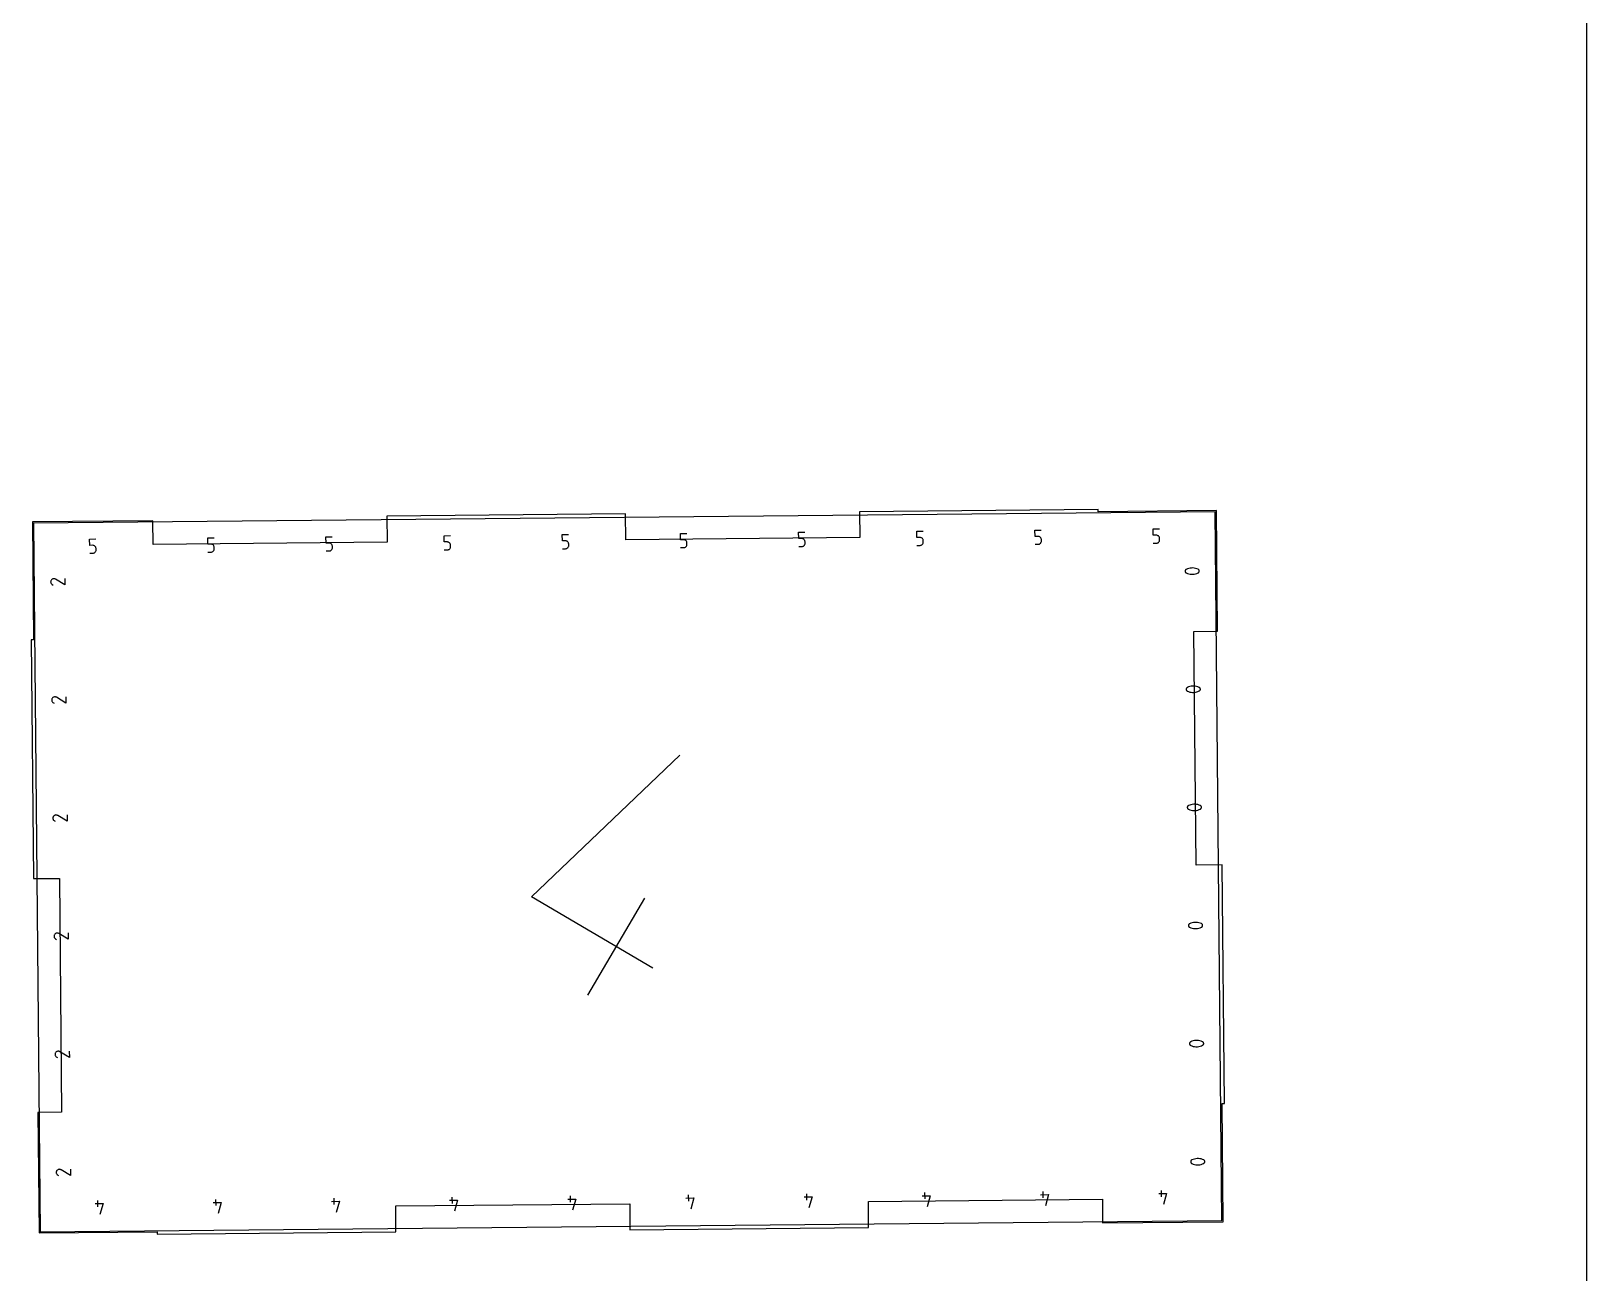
# Model space of a CAD drawing. Extents: x 0 to 14, y 0 to 16.
# Drawn here: x 7.42 to 14, y 5.26 to 10.51 of the extents above; entities that cross this region are included whole.
import ezdxf

# ---------------------------------------------------------------- set-up
doc = ezdxf.new("R2010")
doc.units = 0

msp = doc.modelspace()

# ---------------------------------------------------------------- linework, layer by layer
at = {"layer": 'annotation', "color": 1}
for p, q in [((12.427596, 8.478045), (7.427819, 8.430773)), ((7.427819, 8.430773), (7.456183, 5.430907)), ((12.455959, 5.478179), (12.427596, 8.478045)), ((7.665139, 8.363013), (7.691786, 8.363265)), ((7.665392, 8.336296), (7.665139, 8.363013)), ((8.165117, 8.367741), (8.191763, 8.367993)), ((8.16537, 8.341023), (8.165117, 8.367741)), ((8.665095, 8.372468), (8.691741, 8.37272)), ((8.665347, 8.34575), (8.665095, 8.372468)), ((9.165072, 8.377195), (9.191719, 8.377447)), ((9.165325, 8.350477), (9.165072, 8.377195)), ((9.66505, 8.381922), (9.691696, 8.382174)), ((9.665303, 8.355205), (9.66505, 8.381922)), ((10.165028, 8.38665), (10.191674, 8.386902)), ((10.16528, 8.359932), (10.165028, 8.38665)), ((10.178603, 8.360058), (10.16528, 8.359932)), ((10.180998, 8.359867), (10.178603, 8.360058)), ((10.183256, 8.359271), (10.180998, 8.359867)), ((10.665005, 8.391377), (10.691652, 8.391629)), ((10.665258, 8.364659), (10.665005, 8.391377)), ((10.678581, 8.364785), (10.665258, 8.364659)), ((10.680975, 8.364594), (10.678581, 8.364785)), ((10.683234, 8.363998), (10.680975, 8.364594)), ((10.685318, 8.363036), (10.683234, 8.363998)), ((10.68719, 8.361742), (10.685318, 8.363036)), ((10.688812, 8.360155), (10.68719, 8.361742)), ((10.690145, 8.358311), (10.688812, 8.360155)), ((11.164983, 8.396104), (11.191629, 8.396356)), ((11.165236, 8.369386), (11.164983, 8.396104)), ((11.178559, 8.369512), (11.165236, 8.369386)), ((11.180953, 8.369321), (11.178559, 8.369512)), ((11.183211, 8.368726), (11.180953, 8.369321)), ((11.185296, 8.367763), (11.183211, 8.368726)), ((11.187168, 8.36647), (11.185296, 8.367763)), ((11.18879, 8.364882), (11.187168, 8.36647)), ((11.190123, 8.363039), (11.18879, 8.364882)), ((11.191129, 8.360975), (11.190123, 8.363039)), ((11.19177, 8.358727), (11.191129, 8.360975)), ((11.664961, 8.400831), (11.691607, 8.401083)), ((11.665213, 8.374114), (11.664961, 8.400831)), ((11.678536, 8.37424), (11.665213, 8.374114)), ((11.680931, 8.374048), (11.678536, 8.37424)), ((11.683189, 8.373453), (11.680931, 8.374048)), ((11.685273, 8.37249), (11.683189, 8.373453)), ((11.687146, 8.371197), (11.685273, 8.37249)), ((11.688767, 8.36961), (11.687146, 8.371197)), ((11.6901, 8.367766), (11.688767, 8.36961)), ((11.691107, 8.365702), (11.6901, 8.367766)), ((11.691748, 8.363455), (11.691107, 8.365702)), ((11.691985, 8.361061), (11.691748, 8.363455)), ((11.692048, 8.354424), (11.691985, 8.361061)), ((11.691985, 8.361061), (11.691985, 8.361061)), ((12.164938, 8.405558), (12.191584, 8.40581)), ((12.165191, 8.378841), (12.164938, 8.405558)), ((12.178514, 8.378967), (12.165191, 8.378841)), ((12.180908, 8.378776), (12.178514, 8.378967)), ((12.183167, 8.37818), (12.180908, 8.378776)), ((12.185251, 8.377217), (12.183167, 8.37818)), ((12.187123, 8.375924), (12.185251, 8.377217)), ((12.188745, 8.374337), (12.187123, 8.375924)), ((12.190078, 8.372493), (12.188745, 8.374337)), ((12.191084, 8.370429), (12.190078, 8.372493)), ((12.191725, 8.368182), (12.191084, 8.370429)), ((12.191963, 8.365788), (12.191725, 8.368182)), ((12.192026, 8.359151), (12.191963, 8.365788)), ((12.191963, 8.365788), (12.191963, 8.365788)), ((7.678715, 8.336422), (7.665392, 8.336296)), ((7.665707, 8.303016), (7.67903, 8.303142)), ((7.681109, 8.336231), (7.678715, 8.336422)), ((7.67903, 8.303142), (7.681419, 8.30338)), ((7.67903, 8.303142), (7.67903, 8.303142)), ((7.683368, 8.335635), (7.681109, 8.336231)), ((7.681419, 8.30338), (7.683665, 8.304021)), ((7.685452, 8.334672), (7.683368, 8.335635)), ((7.683665, 8.304021), (7.685731, 8.305027)), ((7.687324, 8.333379), (7.685452, 8.334672)), ((7.685731, 8.305027), (7.687578, 8.306361)), ((7.688946, 8.331792), (7.687324, 8.333379)), ((7.687578, 8.306361), (7.68917, 8.307984)), ((7.690279, 8.329948), (7.688946, 8.331792)), ((7.68917, 8.307984), (7.690468, 8.309858)), ((7.691285, 8.327884), (7.690279, 8.329948)), ((7.690468, 8.309858), (7.691436, 8.311946)), ((7.691926, 8.325637), (7.691285, 8.327884)), ((7.691436, 8.311946), (7.692034, 8.314208)), ((7.692164, 8.323243), (7.691926, 8.325637)), ((7.692034, 8.314208), (7.692227, 8.316606)), ((7.692227, 8.316606), (7.692164, 8.323243)), ((7.692164, 8.323243), (7.692164, 8.323243)), ((8.178693, 8.341149), (8.16537, 8.341023)), ((8.165684, 8.307743), (8.179007, 8.307869)), ((8.181087, 8.340958), (8.178693, 8.341149)), ((8.179007, 8.307869), (8.181397, 8.308107)), ((8.179007, 8.307869), (8.179007, 8.307869)), ((8.183345, 8.340362), (8.181087, 8.340958)), ((8.181397, 8.308107), (8.183643, 8.308748)), ((8.18543, 8.3394), (8.183345, 8.340362)), ((8.183643, 8.308748), (8.185709, 8.309755)), ((8.187302, 8.338106), (8.18543, 8.3394)), ((8.185709, 8.309755), (8.187556, 8.311088)), ((8.188924, 8.336519), (8.187302, 8.338106)), ((8.187556, 8.311088), (8.189148, 8.312712)), ((8.190257, 8.334675), (8.188924, 8.336519)), ((8.189148, 8.312712), (8.190446, 8.314586)), ((8.191263, 8.332611), (8.190257, 8.334675)), ((8.190446, 8.314586), (8.191413, 8.316673)), ((8.191904, 8.330364), (8.191263, 8.332611)), ((8.191413, 8.316673), (8.192012, 8.318935)), ((8.192142, 8.327971), (8.191904, 8.330364)), ((8.192012, 8.318935), (8.192204, 8.321334)), ((8.192204, 8.321334), (8.192142, 8.327971)), ((8.192142, 8.327971), (8.192142, 8.327971)), ((8.67867, 8.345876), (8.665347, 8.34575)), ((8.665662, 8.312471), (8.678985, 8.312597)), ((8.681065, 8.345685), (8.67867, 8.345876)), ((8.678985, 8.312597), (8.681374, 8.312834)), ((8.678985, 8.312597), (8.678985, 8.312597)), ((8.683323, 8.34509), (8.681065, 8.345685)), ((8.681374, 8.312834), (8.683621, 8.313475)), ((8.685408, 8.344127), (8.683323, 8.34509)), ((8.683621, 8.313475), (8.685686, 8.314482)), ((8.68728, 8.342833), (8.685408, 8.344127)), ((8.685686, 8.314482), (8.687534, 8.315816)), ((8.688902, 8.341246), (8.68728, 8.342833)), ((8.687534, 8.315816), (8.689125, 8.317439)), ((8.690235, 8.339402), (8.688902, 8.341246)), ((8.689125, 8.317439), (8.690424, 8.319313)), ((8.691241, 8.337339), (8.690235, 8.339402)), ((8.690424, 8.319313), (8.691391, 8.3214)), ((8.691882, 8.335091), (8.691241, 8.337339)), ((8.691391, 8.3214), (8.69199, 8.323662)), ((8.692119, 8.332698), (8.691882, 8.335091)), ((8.69199, 8.323662), (8.692182, 8.326061)), ((8.692182, 8.326061), (8.692119, 8.332698)), ((8.692119, 8.332698), (8.692119, 8.332698)), ((9.178648, 8.350603), (9.165325, 8.350477)), ((9.16564, 8.317198), (9.178963, 8.317324)), ((9.181042, 8.350412), (9.178648, 8.350603)), ((9.178963, 8.317324), (9.181352, 8.317561)), ((9.178963, 8.317324), (9.178963, 8.317324)), ((9.183301, 8.349817), (9.181042, 8.350412)), ((9.181352, 8.317561), (9.183598, 8.318203)), ((9.185385, 8.348854), (9.183301, 8.349817)), ((9.183598, 8.318203), (9.185664, 8.319209)), ((9.187257, 8.347561), (9.185385, 8.348854)), ((9.185664, 8.319209), (9.187511, 8.320543)), ((9.188879, 8.345974), (9.187257, 8.347561)), ((9.187511, 8.320543), (9.189103, 8.322166)), ((9.190212, 8.34413), (9.188879, 8.345974)), ((9.189103, 8.322166), (9.190401, 8.32404)), ((9.191218, 8.342066), (9.190212, 8.34413)), ((9.190401, 8.32404), (9.191369, 8.326127)), ((9.191859, 8.339819), (9.191218, 8.342066)), ((9.191369, 8.326127), (9.191967, 8.328389)), ((9.192097, 8.337425), (9.191859, 8.339819)), ((9.191967, 8.328389), (9.19216, 8.330788)), ((9.19216, 8.330788), (9.192097, 8.337425)), ((9.192097, 8.337425), (9.192097, 8.337425)), ((9.678626, 8.355331), (9.665303, 8.355205)), ((9.665617, 8.321925), (9.67894, 8.322051)), ((9.68102, 8.355139), (9.678626, 8.355331)), ((9.67894, 8.322051), (9.68133, 8.322289)), ((9.67894, 8.322051), (9.67894, 8.322051)), ((9.683278, 8.354544), (9.68102, 8.355139)), ((9.68133, 8.322289), (9.683576, 8.32293)), ((9.685363, 8.353581), (9.683278, 8.354544)), ((9.683576, 8.32293), (9.685641, 8.323936)), ((9.687235, 8.352288), (9.685363, 8.353581)), ((9.685641, 8.323936), (9.687489, 8.32527)), ((9.688857, 8.350701), (9.687235, 8.352288)), ((9.687489, 8.32527), (9.689081, 8.326893)), ((9.69019, 8.348857), (9.688857, 8.350701)), ((9.689081, 8.326893), (9.690379, 8.328767)), ((9.691196, 8.346793), (9.69019, 8.348857)), ((9.690379, 8.328767), (9.691346, 8.330854)), ((9.691837, 8.344546), (9.691196, 8.346793)), ((9.691346, 8.330854), (9.691945, 8.333116)), ((9.692075, 8.342152), (9.691837, 8.344546)), ((9.691945, 8.333116), (9.692137, 8.335515)), ((9.692137, 8.335515), (9.692075, 8.342152)), ((9.692075, 8.342152), (9.692075, 8.342152)), ((10.165595, 8.326652), (10.178918, 8.326778)), ((10.178918, 8.326778), (10.181307, 8.327016)), ((10.178918, 8.326778), (10.178918, 8.326778)), ((10.181307, 8.327016), (10.183553, 8.327657)), ((10.185341, 8.358308), (10.183256, 8.359271)), ((10.183553, 8.327657), (10.185619, 8.328664)), ((10.187213, 8.357015), (10.185341, 8.358308)), ((10.185619, 8.328664), (10.187467, 8.329997)), ((10.188834, 8.355428), (10.187213, 8.357015)), ((10.187467, 8.329997), (10.189058, 8.33162)), ((10.190168, 8.353584), (10.188834, 8.355428)), ((10.189058, 8.33162), (10.190357, 8.333495)), ((10.191174, 8.35152), (10.190168, 8.353584)), ((10.190357, 8.333495), (10.191324, 8.335582)), ((10.191815, 8.349273), (10.191174, 8.35152)), ((10.191324, 8.335582), (10.191923, 8.337844)), ((10.192052, 8.34688), (10.191815, 8.349273)), ((10.191923, 8.337844), (10.192115, 8.340242)), ((10.192115, 8.340242), (10.192052, 8.34688)), ((10.192052, 8.34688), (10.192052, 8.34688)), ((10.665573, 8.33138), (10.678896, 8.331505)), ((10.678896, 8.331505), (10.681285, 8.331743)), ((10.678896, 8.331505), (10.678896, 8.331505)), ((10.681285, 8.331743), (10.683531, 8.332384)), ((10.683531, 8.332384), (10.685597, 8.333391)), ((10.685597, 8.333391), (10.687444, 8.334725)), ((10.687444, 8.334725), (10.689036, 8.336348)), ((10.689036, 8.336348), (10.690334, 8.338222)), ((10.691151, 8.356247), (10.690145, 8.358311)), ((10.690334, 8.338222), (10.691302, 8.340309)), ((10.691792, 8.354), (10.691151, 8.356247)), ((10.691302, 8.340309), (10.6919, 8.342571)), ((10.69203, 8.351607), (10.691792, 8.354)), ((10.6919, 8.342571), (10.692093, 8.34497)), ((10.692093, 8.34497), (10.69203, 8.351607)), ((10.69203, 8.351607), (10.69203, 8.351607)), ((11.16555, 8.336107), (11.178873, 8.336233)), ((11.178873, 8.336233), (11.181263, 8.33647)), ((11.178873, 8.336233), (11.178873, 8.336233)), ((11.181263, 8.33647), (11.183509, 8.337111)), ((11.183509, 8.337111), (11.185574, 8.338118)), ((11.185574, 8.338118), (11.187422, 8.339452)), ((11.187422, 8.339452), (11.189014, 8.341075)), ((11.189014, 8.341075), (11.190312, 8.342949)), ((11.190312, 8.342949), (11.191279, 8.345036)), ((11.191279, 8.345036), (11.191878, 8.347298)), ((11.192008, 8.356334), (11.19177, 8.358727)), ((11.191878, 8.347298), (11.19207, 8.349697)), ((11.19207, 8.349697), (11.192008, 8.356334)), ((11.192008, 8.356334), (11.192008, 8.356334)), ((11.665528, 8.340834), (11.678851, 8.34096)), ((11.678851, 8.34096), (11.68124, 8.341198)), ((11.678851, 8.34096), (11.678851, 8.34096)), ((11.68124, 8.341198), (11.683486, 8.341839)), ((11.683486, 8.341839), (11.685552, 8.342845)), ((11.685552, 8.342845), (11.6874, 8.344179)), ((11.6874, 8.344179), (11.688991, 8.345802)), ((11.688991, 8.345802), (11.69029, 8.347676)), ((11.69029, 8.347676), (11.691257, 8.349763)), ((11.691257, 8.349763), (11.691856, 8.352025)), ((11.691856, 8.352025), (11.692048, 8.354424)), ((12.165506, 8.345561), (12.178829, 8.345687)), ((12.178829, 8.345687), (12.181218, 8.345925)), ((12.178829, 8.345687), (12.178829, 8.345687)), ((12.181218, 8.345925), (12.183464, 8.346566)), ((12.183464, 8.346566), (12.18553, 8.347572)), ((12.18553, 8.347572), (12.187377, 8.348906)), ((12.187377, 8.348906), (12.188969, 8.350529)), ((12.188969, 8.350529), (12.190267, 8.352403)), ((12.190267, 8.352403), (12.191235, 8.354491)), ((12.191235, 8.354491), (12.191833, 8.356753)), ((12.191833, 8.356753), (12.192026, 8.359151)), ((12.300214, 8.22907), (12.299969, 8.227637)), ((12.300722, 8.230469), (12.300214, 8.22907)), ((12.301014, 8.231029), (12.300722, 8.230469)), ((12.300722, 8.230469), (12.300722, 8.230469)), ((12.301343, 8.231561), (12.301014, 8.231029)), ((12.301707, 8.232064), (12.301343, 8.231561)), ((12.302105, 8.232536), (12.301707, 8.232064)), ((12.302535, 8.232976), (12.302105, 8.232536)), ((12.302996, 8.233383), (12.302535, 8.232976)), ((12.303486, 8.233755), (12.302996, 8.233383)), ((12.304003, 8.234091), (12.303486, 8.233755)), ((12.304546, 8.234389), (12.304003, 8.234091)), ((12.309945, 8.23674), (12.304546, 8.234389)), ((12.304546, 8.234389), (12.304546, 8.234389)), ((12.315503, 8.238517), (12.309945, 8.23674)), ((12.321176, 8.239721), (12.315503, 8.238517)), ((12.32692, 8.24035), (12.321176, 8.239721)), ((12.332689, 8.240405), (12.32692, 8.24035)), ((12.33844, 8.239884), (12.332689, 8.240405)), ((12.344129, 8.238788), (12.33844, 8.239884)), ((12.349711, 8.237116), (12.344129, 8.238788)), ((12.355141, 8.234867), (12.349711, 8.237116)), ((12.356436, 8.234105), (12.355141, 8.234867)), ((12.355141, 8.234867), (12.355141, 8.234867)), ((12.357543, 8.23315), (12.356436, 8.234105)), ((12.35845, 8.232034), (12.357543, 8.23315)), ((12.359147, 8.23079), (12.35845, 8.232034)), ((12.359622, 8.229449), (12.359147, 8.23079)), ((12.359865, 8.228042), (12.359622, 8.229449)), ((7.500341, 8.183675), (7.500182, 8.18138)), ((7.500182, 8.18138), (7.500414, 8.179114)), ((7.500904, 8.185946), (7.500341, 8.183675)), ((7.500414, 8.179114), (7.501023, 8.176925)), ((7.501886, 8.188145), (7.500904, 8.185946)), ((7.501023, 8.176925), (7.501996, 8.174866)), ((7.503257, 8.190116), (7.501886, 8.188145)), ((7.501886, 8.188145), (7.501886, 8.188145)), ((7.501996, 8.174866), (7.503319, 8.172985)), ((7.50491, 8.191768), (7.503257, 8.190116)), ((7.503319, 8.172985), (7.504979, 8.171335)), ((7.506793, 8.193088), (7.50491, 8.191768)), ((7.504979, 8.171335), (7.50696, 8.169965)), ((7.508855, 8.194059), (7.506793, 8.193088)), ((7.50696, 8.169965), (7.510333, 8.168248)), ((7.511045, 8.194666), (7.508855, 8.194059)), ((7.513312, 8.194896), (7.511045, 8.194666)), ((7.515605, 8.194732), (7.513312, 8.194896)), ((7.517873, 8.194159), (7.515605, 8.194732)), ((7.520065, 8.193163), (7.517873, 8.194159)), ((7.520113, 8.193139), (7.520065, 8.193163)), ((7.520065, 8.193163), (7.520065, 8.193163)), ((7.520159, 8.193114), (7.520113, 8.193139)), ((7.520202, 8.19309), (7.520159, 8.193114)), ((7.520243, 8.193065), (7.520202, 8.19309)), ((7.520283, 8.193039), (7.520243, 8.193065)), ((7.520321, 8.193013), (7.520283, 8.193039)), ((7.520359, 8.192987), (7.520321, 8.193013)), ((7.520396, 8.192959), (7.520359, 8.192987)), ((7.520433, 8.19293), (7.520396, 8.192959)), ((7.560304, 8.168682), (7.520433, 8.19293)), ((7.520433, 8.19293), (7.520433, 8.19293)), ((7.560052, 8.195329), (7.560304, 8.168682)), ((12.299969, 8.227637), (12.299975, 8.226204)), ((12.299975, 8.226204), (12.300222, 8.224802)), ((12.300222, 8.224802), (12.3007, 8.223463)), ((12.3007, 8.223463), (12.301396, 8.22222)), ((12.301396, 8.22222), (12.302301, 8.221105)), ((12.302301, 8.221105), (12.303403, 8.22015)), ((12.303403, 8.22015), (12.304692, 8.219387)), ((12.304692, 8.219387), (12.304692, 8.219387)), ((12.304692, 8.219387), (12.310123, 8.217128)), ((12.310123, 8.217128), (12.315705, 8.215447)), ((12.315705, 8.215447), (12.321395, 8.214345)), ((12.321395, 8.214345), (12.327146, 8.213822)), ((12.327146, 8.213822), (12.332916, 8.213876)), ((12.332916, 8.213876), (12.338659, 8.214508)), ((12.338659, 8.214508), (12.344331, 8.215718)), ((12.344331, 8.215718), (12.349889, 8.217504)), ((12.349889, 8.217504), (12.355286, 8.219866)), ((12.355286, 8.219866), (12.355831, 8.220165)), ((12.355286, 8.219866), (12.355286, 8.219866)), ((12.355831, 8.220165), (12.35635, 8.220503)), ((12.35635, 8.220503), (12.356843, 8.220878)), ((12.356843, 8.220878), (12.357306, 8.221286)), ((12.357306, 8.221286), (12.357738, 8.221727)), ((12.357738, 8.221727), (12.358134, 8.222196)), ((12.358134, 8.222196), (12.358494, 8.222691)), ((12.358494, 8.222691), (12.358814, 8.223211)), ((12.358814, 8.223211), (12.359091, 8.223751)), ((12.359091, 8.223751), (12.359611, 8.225162)), ((12.359091, 8.223751), (12.359091, 8.223751)), ((12.359611, 8.225162), (12.359865, 8.226603)), ((12.359865, 8.226603), (12.359865, 8.228042)), ((12.304941, 7.729092), (12.304696, 7.72766)), ((12.304696, 7.72766), (12.304702, 7.726226)), ((12.304702, 7.726226), (12.30495, 7.724824)), ((12.30545, 7.730492), (12.304941, 7.729092)), ((12.30495, 7.724824), (12.305427, 7.723485)), ((12.305427, 7.723485), (12.306123, 7.722242)), ((12.305742, 7.731051), (12.30545, 7.730492)), ((12.30545, 7.730492), (12.30545, 7.730492)), ((12.30607, 7.731583), (12.305742, 7.731051)), ((12.306435, 7.732086), (12.30607, 7.731583)), ((12.306123, 7.722242), (12.307028, 7.721127)), ((12.306832, 7.732559), (12.306435, 7.732086)), ((12.307263, 7.732999), (12.306832, 7.732559)), ((12.307028, 7.721127), (12.30813, 7.720172)), ((12.307723, 7.733405), (12.307263, 7.732999)), ((12.308213, 7.733777), (12.307723, 7.733405)), ((12.30813, 7.720172), (12.309419, 7.71941)), ((12.30873, 7.734113), (12.308213, 7.733777)), ((12.309273, 7.734411), (12.30873, 7.734113)), ((12.314672, 7.736762), (12.309273, 7.734411)), ((12.309273, 7.734411), (12.309273, 7.734411)), ((12.309419, 7.71941), (12.309419, 7.71941)), ((12.309419, 7.71941), (12.31485, 7.71715)), ((12.32023, 7.73854), (12.314672, 7.736762)), ((12.31485, 7.71715), (12.320433, 7.715469)), ((12.325903, 7.739743), (12.32023, 7.73854)), ((12.320433, 7.715469), (12.326122, 7.714367)), ((12.331647, 7.740373), (12.325903, 7.739743)), ((12.326122, 7.714367), (12.331873, 7.713844)), ((12.337416, 7.740427), (12.331647, 7.740373)), ((12.331873, 7.713844), (12.337643, 7.713899)), ((12.343168, 7.739907), (12.337416, 7.740427)), ((12.337643, 7.713899), (12.343386, 7.714531)), ((12.348856, 7.73881), (12.343168, 7.739907)), ((12.343386, 7.714531), (12.349059, 7.71574)), ((12.354438, 7.737138), (12.348856, 7.73881)), ((12.349059, 7.71574), (12.354616, 7.717526)), ((12.359868, 7.734889), (12.354438, 7.737138)), ((12.354616, 7.717526), (12.360014, 7.719888)), ((12.361163, 7.734127), (12.359868, 7.734889)), ((12.359868, 7.734889), (12.359868, 7.734889)), ((12.360014, 7.719888), (12.360558, 7.720187)), ((12.360014, 7.719888), (12.360014, 7.719888)), ((12.360558, 7.720187), (12.361078, 7.720525)), ((12.361078, 7.720525), (12.36157, 7.7209)), ((12.36227, 7.733172), (12.361163, 7.734127)), ((12.36157, 7.7209), (12.362034, 7.721309)), ((12.362034, 7.721309), (12.362465, 7.721749)), ((12.363177, 7.732057), (12.36227, 7.733172)), ((12.362465, 7.721749), (12.362862, 7.722218)), ((12.362862, 7.722218), (12.363221, 7.722713)), ((12.363874, 7.730812), (12.363177, 7.732057)), ((12.363221, 7.722713), (12.363541, 7.723233)), ((12.363541, 7.723233), (12.363819, 7.723774)), ((12.363819, 7.723774), (12.364338, 7.725184)), ((12.363819, 7.723774), (12.363819, 7.723774)), ((12.364349, 7.729471), (12.363874, 7.730812)), ((12.364338, 7.725184), (12.364592, 7.726625)), ((12.364592, 7.728065), (12.364349, 7.729471)), ((12.364592, 7.726625), (12.364592, 7.728065)), ((7.505068, 7.683697), (7.504909, 7.681403)), ((7.504909, 7.681403), (7.505141, 7.679136)), ((7.505631, 7.685969), (7.505068, 7.683697)), ((7.505141, 7.679136), (7.505751, 7.676948)), ((7.506613, 7.688167), (7.505631, 7.685969)), ((7.505751, 7.676948), (7.506724, 7.674888)), ((7.507984, 7.690138), (7.506613, 7.688167)), ((7.506613, 7.688167), (7.506613, 7.688167)), ((7.506724, 7.674888), (7.508046, 7.673008)), ((7.509637, 7.691791), (7.507984, 7.690138)), ((7.508046, 7.673008), (7.509706, 7.671358)), ((7.51152, 7.69311), (7.509637, 7.691791)), ((7.509706, 7.671358), (7.511688, 7.669988)), ((7.513582, 7.694081), (7.51152, 7.69311)), ((7.511688, 7.669988), (7.51506, 7.66827)), ((7.515772, 7.694689), (7.513582, 7.694081)), ((7.518039, 7.694918), (7.515772, 7.694689)), ((7.520332, 7.694754), (7.518039, 7.694918)), ((7.5226, 7.694182), (7.520332, 7.694754)), ((7.524793, 7.693186), (7.5226, 7.694182)), ((7.52484, 7.693161), (7.524793, 7.693186)), ((7.524793, 7.693186), (7.524793, 7.693186)), ((7.524886, 7.693137), (7.52484, 7.693161)), ((7.524929, 7.693112), (7.524886, 7.693137)), ((7.52497, 7.693087), (7.524929, 7.693112)), ((7.52501, 7.693062), (7.52497, 7.693087)), ((7.525049, 7.693036), (7.52501, 7.693062)), ((7.525086, 7.693009), (7.525049, 7.693036)), ((7.525123, 7.692981), (7.525086, 7.693009)), ((7.52516, 7.692952), (7.525123, 7.692981)), ((7.565031, 7.668705), (7.52516, 7.692952)), ((7.52516, 7.692952), (7.52516, 7.692952)), ((7.564779, 7.695351), (7.565031, 7.668705)), ((9.534116, 6.848476), (10.161686, 7.447422)), ((7.509795, 7.183719), (7.509636, 7.181425)), ((7.509636, 7.181425), (7.509868, 7.179158)), ((7.510359, 7.185991), (7.509795, 7.183719)), ((7.509868, 7.179158), (7.510478, 7.17697)), ((7.51134, 7.188189), (7.510359, 7.185991)), ((7.510478, 7.17697), (7.511451, 7.17491)), ((7.512712, 7.19016), (7.51134, 7.188189)), ((7.51134, 7.188189), (7.51134, 7.188189)), ((7.514364, 7.191813), (7.512712, 7.19016)), ((7.516247, 7.193132), (7.514364, 7.191813)), ((7.518309, 7.194103), (7.516247, 7.193132)), ((7.520499, 7.194711), (7.518309, 7.194103)), ((7.522766, 7.19494), (7.520499, 7.194711)), ((7.525059, 7.194776), (7.522766, 7.19494)), ((7.527327, 7.194204), (7.525059, 7.194776)), ((7.52952, 7.193208), (7.527327, 7.194204)), ((7.529568, 7.193183), (7.52952, 7.193208)), ((7.52952, 7.193208), (7.52952, 7.193208)), ((7.529613, 7.193159), (7.529568, 7.193183)), ((7.529656, 7.193134), (7.529613, 7.193159)), ((7.529697, 7.19311), (7.529656, 7.193134)), ((7.529737, 7.193084), (7.529697, 7.19311)), ((7.529776, 7.193058), (7.529737, 7.193084)), ((7.529813, 7.193031), (7.529776, 7.193058)), ((7.52985, 7.193003), (7.529813, 7.193031)), ((7.529887, 7.192974), (7.52985, 7.193003)), ((7.569758, 7.168727), (7.529887, 7.192974)), ((7.529887, 7.192974), (7.529887, 7.192974)), ((7.569506, 7.195373), (7.569758, 7.168727)), ((12.309669, 7.229115), (12.309423, 7.227682)), ((12.309423, 7.227682), (12.30943, 7.226249)), ((12.30943, 7.226249), (12.309677, 7.224846)), ((12.310177, 7.230514), (12.309669, 7.229115)), ((12.309677, 7.224846), (12.310154, 7.223508)), ((12.310154, 7.223508), (12.31085, 7.222265)), ((12.310469, 7.231074), (12.310177, 7.230514)), ((12.310177, 7.230514), (12.310177, 7.230514)), ((12.310798, 7.231606), (12.310469, 7.231074)), ((12.311162, 7.232109), (12.310798, 7.231606)), ((12.31085, 7.222265), (12.311755, 7.221149)), ((12.31156, 7.232581), (12.311162, 7.232109)), ((12.31199, 7.233021), (12.31156, 7.232581)), ((12.311755, 7.221149), (12.312857, 7.220195)), ((12.31245, 7.233428), (12.31199, 7.233021)), ((12.31294, 7.2338), (12.31245, 7.233428)), ((12.312857, 7.220195), (12.314146, 7.219432)), ((12.313457, 7.234135), (12.31294, 7.2338)), ((12.314, 7.234433), (12.313457, 7.234135)), ((12.319399, 7.236784), (12.314, 7.234433)), ((12.314, 7.234433), (12.314, 7.234433)), ((12.314146, 7.219432), (12.314146, 7.219432)), ((12.314146, 7.219432), (12.319577, 7.217172)), ((12.324958, 7.238562), (12.319399, 7.236784)), ((12.319577, 7.217172), (12.32516, 7.215492)), ((12.330631, 7.239766), (12.324958, 7.238562)), ((12.32516, 7.215492), (12.330849, 7.21439)), ((12.336374, 7.240395), (12.330631, 7.239766)), ((12.330849, 7.21439), (12.336601, 7.213866)), ((12.342144, 7.24045), (12.336374, 7.240395)), ((12.336601, 7.213866), (12.34237, 7.213921)), ((12.347895, 7.239929), (12.342144, 7.24045)), ((12.34237, 7.213921), (12.348113, 7.214553)), ((12.353583, 7.238833), (12.347895, 7.239929)), ((12.348113, 7.214553), (12.353786, 7.215762)), ((12.359165, 7.23716), (12.353583, 7.238833)), ((12.353786, 7.215762), (12.359343, 7.217548)), ((12.364595, 7.234912), (12.359165, 7.23716)), ((12.359343, 7.217548), (12.364741, 7.219911)), ((12.36589, 7.234149), (12.364595, 7.234912)), ((12.364595, 7.234912), (12.364595, 7.234912)), ((12.364741, 7.219911), (12.365285, 7.22021)), ((12.364741, 7.219911), (12.364741, 7.219911)), ((12.365285, 7.22021), (12.365805, 7.220548)), ((12.365805, 7.220548), (12.366298, 7.220922)), ((12.366997, 7.233195), (12.36589, 7.234149)), ((12.366298, 7.220922), (12.366761, 7.221331)), ((12.366761, 7.221331), (12.367192, 7.221771)), ((12.367904, 7.232079), (12.366997, 7.233195)), ((12.367192, 7.221771), (12.367589, 7.22224)), ((12.367589, 7.22224), (12.367948, 7.222736)), ((12.368601, 7.230835), (12.367904, 7.232079)), ((12.367948, 7.222736), (12.368268, 7.223255)), ((12.368268, 7.223255), (12.368546, 7.223796)), ((12.368546, 7.223796), (12.369065, 7.225206)), ((12.368546, 7.223796), (12.368546, 7.223796)), ((12.369076, 7.229493), (12.368601, 7.230835)), ((12.369065, 7.225206), (12.369319, 7.226647)), ((12.36932, 7.228087), (12.369076, 7.229493)), ((12.369319, 7.226647), (12.36932, 7.228087)), ((7.511451, 7.17491), (7.512774, 7.17303)), ((7.512774, 7.17303), (7.514433, 7.17138)), ((7.514433, 7.17138), (7.516415, 7.17001)), ((7.516415, 7.17001), (7.519788, 7.168292)), ((10.04775, 6.546863), (9.534116, 6.848476)), ((9.773026, 6.431621), (10.014276, 6.842458)), ((12.314396, 6.729137), (12.31415, 6.727704)), ((12.31415, 6.727704), (12.314157, 6.726271)), ((12.314157, 6.726271), (12.314404, 6.724869)), ((12.314904, 6.730536), (12.314396, 6.729137)), ((12.314404, 6.724869), (12.314881, 6.72353)), ((12.314881, 6.72353), (12.315578, 6.722287)), ((12.315196, 6.731096), (12.314904, 6.730536)), ((12.314904, 6.730536), (12.314904, 6.730536)), ((12.315525, 6.731628), (12.315196, 6.731096)), ((12.315889, 6.732131), (12.315525, 6.731628)), ((12.315578, 6.722287), (12.316482, 6.721172)), ((12.316287, 6.732603), (12.315889, 6.732131)), ((12.316717, 6.733043), (12.316287, 6.732603)), ((12.316482, 6.721172), (12.317585, 6.720217)), ((12.317178, 6.73345), (12.316717, 6.733043)), ((12.317667, 6.733822), (12.317178, 6.73345)), ((12.317585, 6.720217), (12.318873, 6.719454)), ((12.318185, 6.734158), (12.317667, 6.733822)), ((12.318728, 6.734456), (12.318185, 6.734158)), ((12.324127, 6.736807), (12.318728, 6.734456)), ((12.318728, 6.734456), (12.318728, 6.734456)), ((12.318873, 6.719454), (12.318873, 6.719454)), ((12.318873, 6.719454), (12.324305, 6.717195)), ((12.329685, 6.738584), (12.324127, 6.736807)), ((12.324305, 6.717195), (12.329887, 6.715514)), ((12.335358, 6.739788), (12.329685, 6.738584)), ((12.329887, 6.715514), (12.335576, 6.714412)), ((12.341101, 6.740417), (12.335358, 6.739788)), ((12.335576, 6.714412), (12.341328, 6.713889)), ((12.346871, 6.740472), (12.341101, 6.740417)), ((12.352622, 6.739951), (12.346871, 6.740472)), ((12.347097, 6.713943), (12.352841, 6.714575)), ((12.358311, 6.738855), (12.352622, 6.739951)), ((12.352841, 6.714575), (12.358513, 6.715785)), ((12.363892, 6.737183), (12.358311, 6.738855)), ((12.358513, 6.715785), (12.36407, 6.717571)), ((12.369322, 6.734934), (12.363892, 6.737183)), ((12.36407, 6.717571), (12.369468, 6.719933)), ((12.370618, 6.734172), (12.369322, 6.734934)), ((12.369322, 6.734934), (12.369322, 6.734934)), ((12.369468, 6.719933), (12.370012, 6.720232)), ((12.369468, 6.719933), (12.369468, 6.719933)), ((12.370012, 6.720232), (12.370532, 6.72057)), ((12.370532, 6.72057), (12.371025, 6.720945)), ((12.371724, 6.733217), (12.370618, 6.734172)), ((12.371025, 6.720945), (12.371488, 6.721353)), ((12.371488, 6.721353), (12.371919, 6.721794)), ((12.372632, 6.732101), (12.371724, 6.733217)), ((12.371919, 6.721794), (12.372316, 6.722263)), ((12.372316, 6.722263), (12.372676, 6.722758)), ((12.373328, 6.730857), (12.372632, 6.732101)), ((12.372676, 6.722758), (12.372996, 6.723278)), ((12.372996, 6.723278), (12.373273, 6.723818)), ((12.373273, 6.723818), (12.373792, 6.725229)), ((12.373273, 6.723818), (12.373273, 6.723818)), ((12.373804, 6.729516), (12.373328, 6.730857)), ((12.373792, 6.725229), (12.374047, 6.72667)), ((12.374047, 6.728109), (12.373804, 6.729516)), ((12.374047, 6.72667), (12.374047, 6.728109)), ((7.514522, 6.683742), (7.514364, 6.681447)), ((7.514364, 6.681447), (7.514596, 6.679181)), ((7.515086, 6.686013), (7.514522, 6.683742)), ((7.514596, 6.679181), (7.515205, 6.676992)), ((7.516067, 6.688212), (7.515086, 6.686013)), ((7.515205, 6.676992), (7.516178, 6.674933)), ((7.517439, 6.690183), (7.516067, 6.688212)), ((7.516067, 6.688212), (7.516067, 6.688212)), ((7.516178, 6.674933), (7.517501, 6.673053)), ((7.519092, 6.691835), (7.517439, 6.690183)), ((7.517501, 6.673053), (7.51916, 6.671402)), ((7.520974, 6.693155), (7.519092, 6.691835)), ((7.51916, 6.671402), (7.521142, 6.670032)), ((7.523036, 6.694126), (7.520974, 6.693155)), ((7.521142, 6.670032), (7.524515, 6.668315)), ((7.525226, 6.694733), (7.523036, 6.694126)), ((7.527493, 6.694963), (7.525226, 6.694733)), ((7.529786, 6.694799), (7.527493, 6.694963)), ((7.532055, 6.694226), (7.529786, 6.694799)), ((7.534247, 6.69323), (7.532055, 6.694226)), ((7.534295, 6.693206), (7.534247, 6.69323)), ((7.534247, 6.69323), (7.534247, 6.69323)), ((7.53434, 6.693181), (7.534295, 6.693206)), ((7.534383, 6.693157), (7.53434, 6.693181)), ((7.534425, 6.693132), (7.534383, 6.693157)), ((7.534464, 6.693107), (7.534425, 6.693132)), ((7.534503, 6.69308), (7.534464, 6.693107)), ((7.534541, 6.693054), (7.534503, 6.69308)), ((7.534578, 6.693026), (7.534541, 6.693054)), ((7.534614, 6.692997), (7.534578, 6.693026)), ((7.574485, 6.668749), (7.534614, 6.692997)), ((7.534614, 6.692997), (7.534614, 6.692997)), ((7.574233, 6.695396), (7.574485, 6.668749)), ((12.341328, 6.713889), (12.347097, 6.713943)), ((7.520794, 6.188234), (7.519813, 6.186036)), ((7.522166, 6.190205), (7.520794, 6.188234)), ((7.520794, 6.188234), (7.520794, 6.188234)), ((7.523819, 6.191858), (7.522166, 6.190205)), ((7.525702, 6.193177), (7.523819, 6.191858)), ((7.527763, 6.194148), (7.525702, 6.193177)), ((7.529953, 6.194756), (7.527763, 6.194148)), ((7.53222, 6.194985), (7.529953, 6.194756)), ((7.534514, 6.194821), (7.53222, 6.194985)), ((7.536782, 6.194249), (7.534514, 6.194821)), ((7.538974, 6.193253), (7.536782, 6.194249)), ((7.539022, 6.193228), (7.538974, 6.193253)), ((7.538974, 6.193253), (7.538974, 6.193253)), ((7.539067, 6.193204), (7.539022, 6.193228)), ((7.539111, 6.193179), (7.539067, 6.193204)), ((7.539152, 6.193154), (7.539111, 6.193179)), ((7.539192, 6.193129), (7.539152, 6.193154)), ((7.53923, 6.193103), (7.539192, 6.193129)), ((7.539268, 6.193076), (7.53923, 6.193103)), ((7.539305, 6.193048), (7.539268, 6.193076)), ((7.539342, 6.193019), (7.539305, 6.193048)), ((7.579213, 6.168772), (7.539342, 6.193019)), ((7.539342, 6.193019), (7.539342, 6.193019)), ((7.578961, 6.195418), (7.579213, 6.168772)), ((12.319123, 6.229159), (12.318878, 6.227727)), ((12.318878, 6.227727), (12.318884, 6.226293)), ((12.318884, 6.226293), (12.319131, 6.224891)), ((12.319631, 6.230559), (12.319123, 6.229159)), ((12.319131, 6.224891), (12.319608, 6.223552)), ((12.319608, 6.223552), (12.320305, 6.222309)), ((12.319923, 6.231118), (12.319631, 6.230559)), ((12.319631, 6.230559), (12.319631, 6.230559)), ((12.320252, 6.23165), (12.319923, 6.231118)), ((12.320616, 6.232153), (12.320252, 6.23165)), ((12.320305, 6.222309), (12.32121, 6.221194)), ((12.321014, 6.232626), (12.320616, 6.232153)), ((12.321444, 6.233066), (12.321014, 6.232626)), ((12.32121, 6.221194), (12.322312, 6.220239)), ((12.321905, 6.233472), (12.321444, 6.233066)), ((12.322395, 6.233844), (12.321905, 6.233472)), ((12.322312, 6.220239), (12.3236, 6.219477)), ((12.322912, 6.23418), (12.322395, 6.233844)), ((12.323455, 6.234478), (12.322912, 6.23418)), ((12.328854, 6.236829), (12.323455, 6.234478)), ((12.323455, 6.234478), (12.323455, 6.234478)), ((12.3236, 6.219477), (12.3236, 6.219477)), ((12.3236, 6.219477), (12.329032, 6.217217)), ((12.334412, 6.238607), (12.328854, 6.236829)), ((12.329032, 6.217217), (12.334614, 6.215536)), ((12.340085, 6.23981), (12.334412, 6.238607)), ((12.334614, 6.215536), (12.340304, 6.214434)), ((12.345828, 6.24044), (12.340085, 6.23981)), ((12.340304, 6.214434), (12.346055, 6.213911)), ((12.351598, 6.240494), (12.345828, 6.24044)), ((12.346055, 6.213911), (12.351825, 6.213966)), ((12.357349, 6.239974), (12.351598, 6.240494)), ((12.351825, 6.213966), (12.357568, 6.214598)), ((12.363038, 6.238877), (12.357349, 6.239974)), ((12.357568, 6.214598), (12.36324, 6.215807)), ((12.368619, 6.237205), (12.363038, 6.238877)), ((12.36324, 6.215807), (12.368798, 6.217593)), ((12.37405, 6.234956), (12.368619, 6.237205)), ((12.368798, 6.217593), (12.374195, 6.219955)), ((12.375345, 6.234194), (12.37405, 6.234956)), ((12.37405, 6.234956), (12.37405, 6.234956)), ((12.374195, 6.219955), (12.374739, 6.220254)), ((12.374195, 6.219955), (12.374195, 6.219955)), ((12.374739, 6.220254), (12.375259, 6.220592)), ((12.375259, 6.220592), (12.375752, 6.220967)), ((12.376452, 6.233239), (12.375345, 6.234194)), ((12.375752, 6.220967), (12.376215, 6.221376)), ((12.376215, 6.221376), (12.376647, 6.221816)), ((12.377359, 6.232124), (12.376452, 6.233239)), ((12.376647, 6.221816), (12.377043, 6.222285)), ((12.377043, 6.222285), (12.377403, 6.222781)), ((12.378055, 6.230879), (12.377359, 6.232124)), ((12.377403, 6.222781), (12.377723, 6.2233)), ((12.377723, 6.2233), (12.378, 6.223841)), ((12.378, 6.223841), (12.37852, 6.225251)), ((12.378, 6.223841), (12.378, 6.223841)), ((12.378531, 6.229538), (12.378055, 6.230879)), ((12.37852, 6.225251), (12.378774, 6.226692)), ((12.378774, 6.228132), (12.378531, 6.229538)), ((12.378774, 6.226692), (12.378774, 6.228132)), ((7.51925, 6.183764), (7.519091, 6.18147)), ((7.519091, 6.18147), (7.519323, 6.179203)), ((7.519813, 6.186036), (7.51925, 6.183764)), ((7.519323, 6.179203), (7.519932, 6.177015)), ((7.519932, 6.177015), (7.520905, 6.174955)), ((7.520905, 6.174955), (7.522228, 6.173075)), ((7.522228, 6.173075), (7.523887, 6.171425)), ((7.523887, 6.171425), (7.525869, 6.170055)), ((7.525869, 6.170055), (7.529242, 6.168337)), ((12.32385, 5.729182), (12.323605, 5.727749)), ((12.323605, 5.727749), (12.323611, 5.726316)), ((12.324358, 5.730581), (12.32385, 5.729182)), ((12.32465, 5.731141), (12.324358, 5.730581)), ((12.324358, 5.730581), (12.324358, 5.730581)), ((12.324979, 5.731673), (12.32465, 5.731141)), ((12.325343, 5.732176), (12.324979, 5.731673)), ((12.325741, 5.732648), (12.325343, 5.732176)), ((12.326171, 5.733088), (12.325741, 5.732648)), ((12.326632, 5.733495), (12.326171, 5.733088)), ((12.327122, 5.733867), (12.326632, 5.733495)), ((12.327639, 5.734202), (12.327122, 5.733867)), ((12.328182, 5.7345), (12.327639, 5.734202)), ((12.333581, 5.736852), (12.328182, 5.7345)), ((12.328182, 5.7345), (12.328182, 5.7345)), ((12.339139, 5.738629), (12.333581, 5.736852)), ((12.344812, 5.739833), (12.339139, 5.738629)), ((12.350556, 5.740462), (12.344812, 5.739833)), ((12.356325, 5.740517), (12.350556, 5.740462)), ((12.362077, 5.739996), (12.356325, 5.740517)), ((12.367765, 5.7389), (12.362077, 5.739996)), ((12.373347, 5.737227), (12.367765, 5.7389)), ((12.378777, 5.734979), (12.373347, 5.737227)), ((12.380072, 5.734216), (12.378777, 5.734979)), ((12.378777, 5.734979), (12.378777, 5.734979)), ((12.381179, 5.733262), (12.380072, 5.734216)), ((12.382086, 5.732146), (12.381179, 5.733262)), ((12.382783, 5.730902), (12.382086, 5.732146)), ((12.383258, 5.72956), (12.382783, 5.730902)), ((12.383501, 5.728154), (12.383258, 5.72956)), ((12.383501, 5.726714), (12.383501, 5.728154)), ((7.523977, 5.683786), (7.523818, 5.681492)), ((7.523818, 5.681492), (7.52405, 5.679225)), ((7.52454, 5.686058), (7.523977, 5.683786)), ((7.52405, 5.679225), (7.524659, 5.677037)), ((7.525522, 5.688256), (7.52454, 5.686058)), ((7.524659, 5.677037), (7.525632, 5.674977)), ((7.526893, 5.690227), (7.525522, 5.688256)), ((7.525522, 5.688256), (7.525522, 5.688256)), ((7.525632, 5.674977), (7.526955, 5.673097)), ((7.528546, 5.69188), (7.526893, 5.690227)), ((7.526955, 5.673097), (7.528615, 5.671447)), ((7.530429, 5.693199), (7.528546, 5.69188)), ((7.528615, 5.671447), (7.530597, 5.670077)), ((7.532491, 5.69417), (7.530429, 5.693199)), ((7.530597, 5.670077), (7.533969, 5.668359)), ((7.534681, 5.694778), (7.532491, 5.69417)), ((7.536948, 5.695008), (7.534681, 5.694778)), ((7.539241, 5.694843), (7.536948, 5.695008)), ((7.541509, 5.694271), (7.539241, 5.694843)), ((7.543702, 5.693275), (7.541509, 5.694271)), ((7.543749, 5.69325), (7.543702, 5.693275)), ((7.543702, 5.693275), (7.543702, 5.693275)), ((7.543795, 5.693226), (7.543749, 5.69325)), ((7.543838, 5.693201), (7.543795, 5.693226)), ((7.543879, 5.693177), (7.543838, 5.693201)), ((7.543919, 5.693151), (7.543879, 5.693177)), ((7.543957, 5.693125), (7.543919, 5.693151)), ((7.543995, 5.693098), (7.543957, 5.693125)), ((7.544032, 5.69307), (7.543995, 5.693098)), ((7.544069, 5.693041), (7.544032, 5.69307)), ((7.58394, 5.668794), (7.544069, 5.693041)), ((7.544069, 5.693041), (7.544069, 5.693041)), ((7.583688, 5.69544), (7.58394, 5.668794)), ((12.323611, 5.726316), (12.323858, 5.724913)), ((12.323858, 5.724913), (12.324336, 5.723575)), ((12.324336, 5.723575), (12.325032, 5.722332)), ((12.325032, 5.722332), (12.325937, 5.721217)), ((12.325937, 5.721217), (12.327039, 5.720262)), ((12.327039, 5.720262), (12.328328, 5.719499)), ((12.328328, 5.719499), (12.328328, 5.719499)), ((12.328328, 5.719499), (12.333759, 5.717239)), ((12.333759, 5.717239), (12.339342, 5.715559)), ((12.339342, 5.715559), (12.345031, 5.714457)), ((12.345031, 5.714457), (12.350782, 5.713933)), ((12.350782, 5.713933), (12.356552, 5.713988)), ((12.356552, 5.713988), (12.362295, 5.71462)), ((12.362295, 5.71462), (12.367967, 5.715829)), ((12.367967, 5.715829), (12.373525, 5.717615)), ((12.373525, 5.717615), (12.378922, 5.719978)), ((12.378922, 5.719978), (12.379467, 5.720277)), ((12.378922, 5.719978), (12.378922, 5.719978)), ((12.379467, 5.720277), (12.379986, 5.720615)), ((12.379986, 5.720615), (12.380479, 5.720989)), ((12.380479, 5.720989), (12.380943, 5.721398)), ((12.380943, 5.721398), (12.381374, 5.721838)), ((12.381374, 5.721838), (12.381771, 5.722307)), ((12.381771, 5.722307), (12.38213, 5.722803)), ((12.38213, 5.722803), (12.38245, 5.723322)), ((12.38245, 5.723322), (12.382728, 5.723863)), ((12.382728, 5.723863), (12.383247, 5.725273)), ((12.382728, 5.723863), (12.382728, 5.723863)), ((12.383247, 5.725273), (12.383501, 5.726714)), ((11.198123, 5.596292), (11.198375, 5.569646)), ((11.6981, 5.601019), (11.698352, 5.574373)), ((12.198078, 5.605747), (12.19833, 5.5791)), ((7.688419, 5.549769), (7.721733, 5.550084)), ((7.698279, 5.563202), (7.698531, 5.536555)), ((7.721733, 5.550084), (7.70887, 5.503299)), ((8.188397, 5.554496), (8.22171, 5.554811)), ((8.198257, 5.567929), (8.198509, 5.541283)), ((8.22171, 5.554811), (8.208847, 5.508026)), ((8.688375, 5.559224), (8.721688, 5.559539)), ((8.698234, 5.572656), (8.698486, 5.54601)), ((8.721688, 5.559539), (8.708825, 5.512754)), ((9.188352, 5.563951), (9.221666, 5.564266)), ((9.198212, 5.577383), (9.198464, 5.550737)), ((9.221666, 5.564266), (9.208803, 5.517481)), ((9.68833, 5.568678), (9.721643, 5.568993)), ((9.69819, 5.582111), (9.698442, 5.555464)), ((9.721643, 5.568993), (9.70878, 5.522208)), ((10.188308, 5.573405), (10.221621, 5.57372)), ((10.198167, 5.586838), (10.198419, 5.560192)), ((10.221621, 5.57372), (10.208758, 5.526935)), ((10.688285, 5.578132), (10.721599, 5.578447)), ((10.698145, 5.591565), (10.698397, 5.564919)), ((10.721599, 5.578447), (10.708736, 5.531662)), ((11.188263, 5.58286), (11.221576, 5.583175)), ((11.221576, 5.583175), (11.208713, 5.53639)), ((11.688241, 5.587587), (11.721554, 5.587902)), ((11.721554, 5.587902), (11.708691, 5.541117)), ((12.188218, 5.592314), (12.221532, 5.592629)), ((12.221532, 5.592629), (12.208669, 5.545844)), ((7.456183, 5.430907), (12.455959, 5.478179))]:
    msp.add_line(p, q, dxfattribs=at)
at = {"layer": 'boundary', "color": 5}
for p, q in [((7.93275, 8.440547), (7.422772, 8.435725)), ((7.422772, 8.435725), (7.4275, 7.935748)), ((7.933695, 8.340552), (7.93275, 8.440547)), ((9.932566, 8.469456), (8.922611, 8.459907)), ((8.922611, 8.459907), (8.923651, 8.349911)), ((9.933606, 8.35946), (9.932566, 8.469456)), ((11.932476, 8.488364), (10.922521, 8.478815)), ((10.922521, 8.478815), (10.923561, 8.36882)), ((11.932571, 8.478365), (11.932476, 8.488364)), ((12.432548, 8.483092), (11.932571, 8.478365)), ((12.43737, 7.973115), (12.432548, 8.483092)), ((10.923561, 8.36882), (9.933606, 8.35946)), ((8.923651, 8.349911), (7.933695, 8.340552)), ((12.337375, 7.972169), (12.43737, 7.973115)), ((12.346735, 6.982214), (12.337375, 7.972169)), ((7.4275, 7.935748), (7.4175, 7.935653)), ((7.4175, 7.935653), (7.427049, 6.925698)), ((12.45673, 6.983254), (12.346735, 6.982214)), ((12.466279, 5.973299), (12.45673, 6.983254)), ((7.427049, 6.925698), (7.537044, 6.926738)), ((7.537044, 6.926738), (7.546404, 5.936782)), ((7.546404, 5.936782), (7.446408, 5.935837)), ((7.446408, 5.935837), (7.45123, 5.42586)), ((12.456279, 5.973204), (12.466279, 5.973299)), ((12.461006, 5.473227), (12.456279, 5.973204)), ((8.960217, 5.540132), (9.950173, 5.549491)), ((8.961257, 5.430136), (8.960217, 5.540132)), ((9.950173, 5.549491), (9.951213, 5.439496)), ((10.960128, 5.55904), (11.950084, 5.5684)), ((10.961168, 5.449045), (10.960128, 5.55904)), ((11.950084, 5.5684), (11.951029, 5.468405)), ((11.951029, 5.468405), (12.461006, 5.473227)), ((7.45123, 5.42586), (7.951208, 5.430587)), ((7.951208, 5.430587), (7.951302, 5.420588)), ((7.951302, 5.420588), (8.961257, 5.430136)), ((9.951213, 5.439496), (10.961168, 5.449045))]:
    msp.add_line(p, q, dxfattribs=at)
at = {"layer": 'frame', "color": 5}
msp.add_line((14, 0), (14, 16), dxfattribs=at)

doc.saveas('drawing.dxf')
